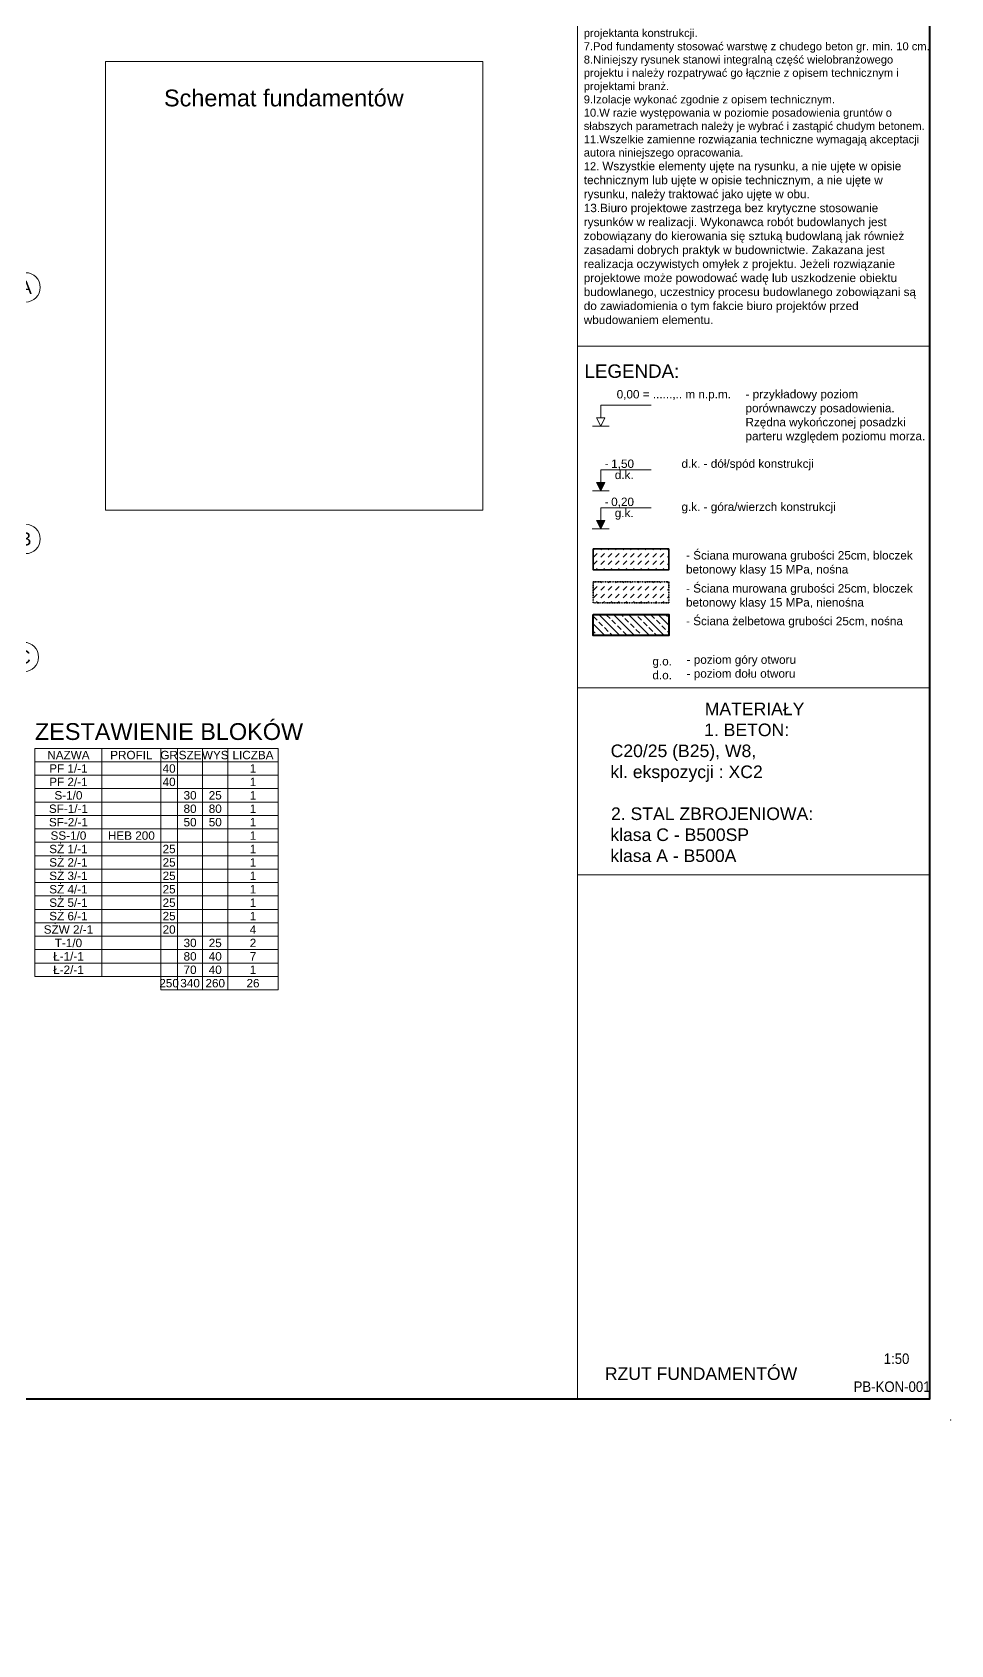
# Model space of a CAD drawing. Header units: millimetres. Extents: x 647 to 146539, y -131215 to 59.
# Drawn here: x 21477 to 32426, y -31625 to -12400 of the extents above; entities that cross this region are included whole.
import ezdxf
from ezdxf.enums import TextEntityAlignment as Align

# ---------------------------------------------------------------- set-up
doc = ezdxf.new("R2010")
doc.units = ezdxf.units.MM
doc.linetypes.add('DASHDOT', pattern=[1, 0.5, -0.25, 0, -0.25])
doc.layers.get('Defpoints').update_dxf_attribs({"color": 2, "lineweight": 50})
for name, color, linetype, lineweight in [('e-cad_cienkie', 4, 'Continuous', 9), ('e-cad_opisy', 2, 'Continuous', 18), ('G-Bloki', 221, 'Continuous', 5), ('G-Cienka', 4, 'Continuous', 9), ('G-Elementy konstrukcyjne', 1, 'Continuous', 40), ('G-Kreskowanie', 9, 'Continuous', 5), ('G-Opisy', 2, 'Continuous', 18), ('G-Ramka', 5, 'Continuous', 40), ('G-Tabelka', 7, 'Continuous', 5), ('G-Ściana nośna', 3, 'Continuous', 35)]:
    doc.layers.add(name, color=color, linetype=linetype, lineweight=lineweight)
doc.styles.add('1do50-GG', font='arial.ttf', dxfattribs={"height": 125})
doc.styles.add('Arial-GG', font='arial.ttf')
doc.styles.add('e-cad_1', font='arial.ttf')
doc.dimstyles.new('S-1 do 10-GG', dxfattribs={"dimscale": 10, "dimtxt": 2.2, "dimasz": 2, "dimexe": 1, "dimexo": 2, "dimgap": 0.6, "dimtad": 1, "dimdec": 0, "dimrnd": 1, "dimtxsty": 'Arial-GG', "dimcen": 0, "dimclrd": 256, "dimclre": 256, "dimclrt": 7, "dimadec": 0, "dimazin": 0, "dimtfac": 1, "dimtdec": 0, "dimtix": 1, "dimtmove": 0, "dimatfit": 2, "dimfxl": 1, "dimlwd": 5, "dimlwe": 5, "dimarcsym": 0})

# ---------------------------------------------------------------- blocks, each defined once
blk = doc.blocks.new('*D287')
at = {"layer": 'Defpoints', "color": 0, "ltscale": 2, "transparency": 16777216}
for p in [(-10, 174.94), (584, 0), (584, -53.62)]:
    blk.add_point(p, dxfattribs=at)
at = {"layer": 'Defpoints', "color": 7, "ltscale": 2, "transparency": 16777216, "insert": (135.84, -27.77), "char_height": 33, "attachment_point": 5, "style": 'Arial-GG'}
blk.add_mtext('420 x 594', dxfattribs=at)
blk = doc.blocks.new('*U123')
at = {"layer": 'G-Cienka', "ltscale": 0.8}
blk.add_lwpolyline([(476, 119), (0, 0)], dxfattribs=at)
blk.add_circle((645, 161), 175, dxfattribs=at)
at = {"layer": 'G-Opisy', "ltscale": 0.8, "style": 'Arial-GG'}
blk.add_attdef('OS', text='', height=160, rotation=3.3372, dxfattribs=at).set_placement((645, 161), align=Align.MIDDLE_CENTER)
blk = doc.blocks.new('*U126')
at = {"layer": 'G-Cienka', "ltscale": 0.8}
blk.add_lwpolyline([(490, 0), (0, 0)], dxfattribs=at)
blk.add_circle((665, 0), 175, dxfattribs=at)
at = {"layer": 'G-Opisy', "ltscale": 0.8, "style": 'Arial-GG'}
blk.add_attdef('OS', text='', height=160, dxfattribs=at).set_placement((682, 0), align=Align.MIDDLE_CENTER)
blk = doc.blocks.new('*U254')
at = {"layer": 'G-Opisy'}
for p, q in [((0, 250), (600, 250)), ((-100, 0), (100, 0)), ((-50, 100), (50, 100))]:
    blk.add_line(p, q, dxfattribs=at)
at = {"layer": 'G-Opisy', "ltscale": 0.04}
for points in [[(0, 100), (0, 200), (0, 250)], [(-50, 100), (0, 0), (50, 100)]]:
    blk.add_lwpolyline(points, dxfattribs=at)
at = {"layer": 'G-Opisy', "ltscale": 2, "style": 'Arial-GG'}
blk.add_attdef('ZNAK', text='', height=100, dxfattribs=at).set_placement((125, 300), align=Align.BOTTOM_RIGHT)
blk.add_attdef('RZEDNA', text='', height=100, dxfattribs=at).set_placement((190, 300), align=Align.BOTTOM_LEFT)
blk.add_attdef('POLOZENIE', text='', height=100, dxfattribs=at).set_placement((16, 237), align=Align.TOP_LEFT)
blk = doc.blocks.new('*U136')
at = {"layer": 'G-Opisy'}
blk.add_hatch(color=256, dxfattribs=at).paths.add_polyline_path([(-50, 100), (0, 0), (50, 100), (0, 100)])
for p, q in [((0, 250), (600, 250)), ((-100, 0), (100, 0)), ((-50, 100), (50, 100))]:
    blk.add_line(p, q, dxfattribs=at)
at = {"layer": 'G-Opisy', "ltscale": 0.04}
for points in [[(0, 100), (0, 200), (0, 250)], [(-50, 100), (0, 0), (50, 100)]]:
    blk.add_lwpolyline(points, dxfattribs=at)
at = {"layer": 'G-Opisy', "ltscale": 2, "style": 'Arial-GG'}
blk.add_attdef('POLOZENIE', text='', height=100, dxfattribs=at).set_placement((300, 189), align=Align.MIDDLE_CENTER)
for tag, p in [('ZNAK', (48, 322)), ('RZEDNA', (125, 322))]:
    blk.add_attdef(tag, text='', height=100, dxfattribs=at).set_placement(p, align=Align.MIDDLE_LEFT)
blk = doc.blocks.new('*U142')
at = {"layer": 'G-Opisy'}
blk.add_hatch(color=256, dxfattribs=at).paths.add_polyline_path([(-50, 100), (0, 0), (50, 100), (0, 100)])
for p, q in [((0, 250), (600, 250)), ((-100, 0), (100, 0)), ((-50, 100), (50, 100))]:
    blk.add_line(p, q, dxfattribs=at)
at = {"layer": 'G-Opisy', "ltscale": 0.04}
for points in [[(0, 100), (0, 200), (0, 250)], [(-50, 100), (0, 0), (50, 100)]]:
    blk.add_lwpolyline(points, dxfattribs=at)
at = {"layer": 'G-Opisy', "ltscale": 2, "style": 'Arial-GG'}
blk.add_attdef('POLOZENIE', text='', height=100, dxfattribs=at).set_placement((300, 189), align=Align.MIDDLE_CENTER)
for tag, p in [('ZNAK', (48, 322)), ('RZEDNA', (125, 322))]:
    blk.add_attdef(tag, text='', height=100, dxfattribs=at).set_placement(p, align=Align.MIDDLE_LEFT)
blk = doc.blocks.new('*U285')
at = {"ltscale": 0.8}
blk.add_point((579, 5), dxfattribs=at)
at = {"layer": 'G-Ramka', "color": 5}
blk.add_lwpolyline([(25, 405), (25, 5), (579, 5), (579, 405)], close=True, dxfattribs=at)
at = {"layer": 'G-Tabelka'}
blk.add_point((584, 0), dxfattribs=at)
at = {"layer": 'Defpoints', "ltscale": 2}
dim = blk.add_linear_dim(base=(584, -53.62), p1=(-10, 174.94), p2=(584, 0), dimstyle='S-1 do 10-GG', override={"dimscale": 15, "dimpost": '420 x <>', "dimse1": 1, "dimse2": 1, "dimsd1": 1, "dimsd2": 1}, dxfattribs=at)
dim.commit()
dim.dimension.update_dxf_attribs({"geometry": '*D287', "text_midpoint": (135.84, -53.62), "dimtype": 128})

msp = doc.modelspace()

# ---------------------------------------------------------------- hatches: boundary and pattern name
at = {"layer": 'G-Kreskowanie', "ltscale": 100}
h = msp.add_hatch(dxfattribs=at)
h.set_pattern_fill('DASH', color=256, scale=500, angle=45, style=0)
h.set_pattern_definition([(45, (-1632828.54, 884404.48), (7e-15, 88.3883476), [62.5, -62.5])])
h.paths.add_polyline_path([(28163.88, -18559.47), (29063.88, -18559.47), (29063.88, -18809.47), (28163.88, -18809.47)])
h = msp.add_hatch(dxfattribs=at)
h.set_pattern_fill('DASH', color=256, scale=500, angle=45, style=0)
h.set_pattern_definition([(45, (-1632828.54, 884010.405), (7e-15, 88.3883476), [62.5, -62.5])])
h.paths.add_polyline_path([(28163.88, -18953.55), (29063.88, -18953.55), (29063.88, -19203.55), (28163.88, -19203.55)])
h = msp.add_hatch(dxfattribs=at)
h.set_pattern_fill('ANSI33', color=256, scale=500, angle=90, style=0)
h.set_pattern_definition([(135, (-1632828.54, 884404.48), (-88.388348, -88.388348), []), (135, (-1632828.54, 884492.87), (-88.388348, -88.388348), [62.5, -31.25])])
h.paths.add_polyline_path([(28163.88, -19342.83), (29063.88, -19342.83), (29063.88, -19592.83), (28163.88, -19592.83)])

# ---------------------------------------------------------------- linework, layer by layer
at = {"layer": 'e-cad_cienkie', "ltscale": 2}
for points in [[(21508.13, -21097.64), (22308.13, -21097.64), (22308.13, -20937.64), (21508.13, -20937.64)], [(22308.13, -21097.64), (23008.13, -21097.64), (23008.13, -20937.64), (22308.13, -20937.64)], [(23008.13, -21097.64), (23208.13, -21097.64), (23208.13, -20937.64), (23008.13, -20937.64)], [(23208.13, -21097.64), (23508.13, -21097.64), (23508.13, -20937.64), (23208.13, -20937.64)], [(23508.13, -21097.64), (23808.13, -21097.64), (23808.13, -20937.64), (23508.13, -20937.64)], [(23808.13, -21097.64), (24408.13, -21097.64), (24408.13, -20937.64), (23808.13, -20937.64)], [(21508.13, -21257.64), (22308.13, -21257.64), (22308.13, -21097.64), (21508.13, -21097.64)], [(22308.13, -21257.64), (23008.13, -21257.64), (23008.13, -21097.64), (22308.13, -21097.64)], [(23008.13, -21257.64), (23208.13, -21257.64), (23208.13, -21097.64), (23008.13, -21097.64)], [(23208.13, -21257.64), (23508.13, -21257.64), (23508.13, -21097.64), (23208.13, -21097.64)], [(23508.13, -21257.64), (23808.13, -21257.64), (23808.13, -21097.64), (23508.13, -21097.64)], [(23808.13, -21257.64), (24408.13, -21257.64), (24408.13, -21097.64), (23808.13, -21097.64)], [(21508.13, -21417.64), (22308.13, -21417.64), (22308.13, -21257.64), (21508.13, -21257.64)], [(22308.13, -21417.64), (23008.13, -21417.64), (23008.13, -21257.64), (22308.13, -21257.64)], [(23008.13, -21417.64), (23208.13, -21417.64), (23208.13, -21257.64), (23008.13, -21257.64)], [(23208.13, -21417.64), (23508.13, -21417.64), (23508.13, -21257.64), (23208.13, -21257.64)], [(23508.13, -21417.64), (23808.13, -21417.64), (23808.13, -21257.64), (23508.13, -21257.64)], [(23808.13, -21417.64), (24408.13, -21417.64), (24408.13, -21257.64), (23808.13, -21257.64)], [(21508.13, -21577.64), (22308.13, -21577.64), (22308.13, -21417.64), (21508.13, -21417.64)], [(22308.13, -21577.64), (23008.13, -21577.64), (23008.13, -21417.64), (22308.13, -21417.64)], [(23008.13, -21577.64), (23208.13, -21577.64), (23208.13, -21417.64), (23008.13, -21417.64)], [(23208.13, -21577.64), (23508.13, -21577.64), (23508.13, -21417.64), (23208.13, -21417.64)], [(23508.13, -21577.64), (23808.13, -21577.64), (23808.13, -21417.64), (23508.13, -21417.64)], [(23808.13, -21577.64), (24408.13, -21577.64), (24408.13, -21417.64), (23808.13, -21417.64)], [(21508.13, -21737.64), (22308.13, -21737.64), (22308.13, -21577.64), (21508.13, -21577.64)], [(22308.13, -21737.64), (23008.13, -21737.64), (23008.13, -21577.64), (22308.13, -21577.64)], [(23008.13, -21737.64), (23208.13, -21737.64), (23208.13, -21577.64), (23008.13, -21577.64)], [(23208.13, -21737.64), (23508.13, -21737.64), (23508.13, -21577.64), (23208.13, -21577.64)], [(23508.13, -21737.64), (23808.13, -21737.64), (23808.13, -21577.64), (23508.13, -21577.64)], [(23808.13, -21737.64), (24408.13, -21737.64), (24408.13, -21577.64), (23808.13, -21577.64)], [(21508.13, -21897.64), (22308.13, -21897.64), (22308.13, -21737.64), (21508.13, -21737.64)], [(21508.13, -22057.64), (22308.13, -22057.64), (22308.13, -21897.64), (21508.13, -21897.64)], [(22308.13, -21897.64), (23008.13, -21897.64), (23008.13, -21737.64), (22308.13, -21737.64)], [(22308.13, -22057.64), (23008.13, -22057.64), (23008.13, -21897.64), (22308.13, -21897.64)], [(23008.13, -21897.64), (23208.13, -21897.64), (23208.13, -21737.64), (23008.13, -21737.64)], [(23008.13, -22057.64), (23208.13, -22057.64), (23208.13, -21897.64), (23008.13, -21897.64)], [(23208.13, -21897.64), (23508.13, -21897.64), (23508.13, -21737.64), (23208.13, -21737.64)], [(23208.13, -22057.64), (23508.13, -22057.64), (23508.13, -21897.64), (23208.13, -21897.64)], [(23508.13, -21897.64), (23808.13, -21897.64), (23808.13, -21737.64), (23508.13, -21737.64)], [(23508.13, -22057.64), (23808.13, -22057.64), (23808.13, -21897.64), (23508.13, -21897.64)], [(23808.13, -21897.64), (24408.13, -21897.64), (24408.13, -21737.64), (23808.13, -21737.64)], [(23808.13, -22057.64), (24408.13, -22057.64), (24408.13, -21897.64), (23808.13, -21897.64)], [(21508.13, -22217.64), (22308.13, -22217.64), (22308.13, -22057.64), (21508.13, -22057.64)], [(22308.13, -22217.64), (23008.13, -22217.64), (23008.13, -22057.64), (22308.13, -22057.64)], [(23008.13, -22217.64), (23208.13, -22217.64), (23208.13, -22057.64), (23008.13, -22057.64)], [(23208.13, -22217.64), (23508.13, -22217.64), (23508.13, -22057.64), (23208.13, -22057.64)], [(23508.13, -22217.64), (23808.13, -22217.64), (23808.13, -22057.64), (23508.13, -22057.64)], [(23808.13, -22217.64), (24408.13, -22217.64), (24408.13, -22057.64), (23808.13, -22057.64)], [(21508.13, -22377.64), (22308.13, -22377.64), (22308.13, -22217.64), (21508.13, -22217.64)], [(22308.13, -22377.64), (23008.13, -22377.64), (23008.13, -22217.64), (22308.13, -22217.64)], [(23008.13, -22377.64), (23208.13, -22377.64), (23208.13, -22217.64), (23008.13, -22217.64)], [(23208.13, -22377.64), (23508.13, -22377.64), (23508.13, -22217.64), (23208.13, -22217.64)], [(23508.13, -22377.64), (23808.13, -22377.64), (23808.13, -22217.64), (23508.13, -22217.64)], [(23808.13, -22377.64), (24408.13, -22377.64), (24408.13, -22217.64), (23808.13, -22217.64)], [(21508.13, -22537.64), (22308.13, -22537.64), (22308.13, -22377.64), (21508.13, -22377.64)], [(22308.13, -22537.64), (23008.13, -22537.64), (23008.13, -22377.64), (22308.13, -22377.64)], [(23008.13, -22537.64), (23208.13, -22537.64), (23208.13, -22377.64), (23008.13, -22377.64)], [(23208.13, -22537.64), (23508.13, -22537.64), (23508.13, -22377.64), (23208.13, -22377.64)], [(23508.13, -22537.64), (23808.13, -22537.64), (23808.13, -22377.64), (23508.13, -22377.64)], [(23808.13, -22537.64), (24408.13, -22537.64), (24408.13, -22377.64), (23808.13, -22377.64)], [(21508.13, -22697.64), (22308.13, -22697.64), (22308.13, -22537.64), (21508.13, -22537.64)], [(22308.13, -22697.64), (23008.13, -22697.64), (23008.13, -22537.64), (22308.13, -22537.64)], [(23008.13, -22697.64), (23208.13, -22697.64), (23208.13, -22537.64), (23008.13, -22537.64)], [(23208.13, -22697.64), (23508.13, -22697.64), (23508.13, -22537.64), (23208.13, -22537.64)], [(23508.13, -22697.64), (23808.13, -22697.64), (23808.13, -22537.64), (23508.13, -22537.64)], [(23808.13, -22697.64), (24408.13, -22697.64), (24408.13, -22537.64), (23808.13, -22537.64)], [(21508.13, -22857.64), (22308.13, -22857.64), (22308.13, -22697.64), (21508.13, -22697.64)], [(21508.13, -23017.64), (22308.13, -23017.64), (22308.13, -22857.64), (21508.13, -22857.64)], [(22308.13, -22857.64), (23008.13, -22857.64), (23008.13, -22697.64), (22308.13, -22697.64)], [(22308.13, -23017.64), (23008.13, -23017.64), (23008.13, -22857.64), (22308.13, -22857.64)], [(23008.13, -22857.64), (23208.13, -22857.64), (23208.13, -22697.64), (23008.13, -22697.64)], [(23008.13, -23017.64), (23208.13, -23017.64), (23208.13, -22857.64), (23008.13, -22857.64)], [(23208.13, -22857.64), (23508.13, -22857.64), (23508.13, -22697.64), (23208.13, -22697.64)], [(23208.13, -23017.64), (23508.13, -23017.64), (23508.13, -22857.64), (23208.13, -22857.64)], [(23508.13, -22857.64), (23808.13, -22857.64), (23808.13, -22697.64), (23508.13, -22697.64)], [(23508.13, -23017.64), (23808.13, -23017.64), (23808.13, -22857.64), (23508.13, -22857.64)], [(23808.13, -22857.64), (24408.13, -22857.64), (24408.13, -22697.64), (23808.13, -22697.64)], [(23808.13, -23017.64), (24408.13, -23017.64), (24408.13, -22857.64), (23808.13, -22857.64)], [(21508.13, -23177.64), (22308.13, -23177.64), (22308.13, -23017.64), (21508.13, -23017.64)], [(22308.13, -23177.64), (23008.13, -23177.64), (23008.13, -23017.64), (22308.13, -23017.64)], [(23008.13, -23177.64), (23208.13, -23177.64), (23208.13, -23017.64), (23008.13, -23017.64)], [(23208.13, -23177.64), (23508.13, -23177.64), (23508.13, -23017.64), (23208.13, -23017.64)], [(23508.13, -23177.64), (23808.13, -23177.64), (23808.13, -23017.64), (23508.13, -23017.64)], [(23808.13, -23177.64), (24408.13, -23177.64), (24408.13, -23017.64), (23808.13, -23017.64)], [(21508.13, -23337.64), (22308.13, -23337.64), (22308.13, -23177.64), (21508.13, -23177.64)], [(22308.13, -23337.64), (23008.13, -23337.64), (23008.13, -23177.64), (22308.13, -23177.64)], [(23008.13, -23337.64), (23208.13, -23337.64), (23208.13, -23177.64), (23008.13, -23177.64)], [(23208.13, -23337.64), (23508.13, -23337.64), (23508.13, -23177.64), (23208.13, -23177.64)], [(23508.13, -23337.64), (23808.13, -23337.64), (23808.13, -23177.64), (23508.13, -23177.64)], [(23808.13, -23337.64), (24408.13, -23337.64), (24408.13, -23177.64), (23808.13, -23177.64)], [(21508.13, -23497.64), (22308.13, -23497.64), (22308.13, -23337.64), (21508.13, -23337.64)], [(22308.13, -23497.64), (23008.13, -23497.64), (23008.13, -23337.64), (22308.13, -23337.64)], [(23008.13, -23497.64), (23208.13, -23497.64), (23208.13, -23337.64), (23008.13, -23337.64)], [(23208.13, -23497.64), (23508.13, -23497.64), (23508.13, -23337.64), (23208.13, -23337.64)], [(23508.13, -23497.64), (23808.13, -23497.64), (23808.13, -23337.64), (23508.13, -23337.64)], [(23808.13, -23497.64), (24408.13, -23497.64), (24408.13, -23337.64), (23808.13, -23337.64)], [(21508.13, -23657.64), (22308.13, -23657.64), (22308.13, -23497.64), (21508.13, -23497.64)], [(22308.13, -23657.64), (23008.13, -23657.64), (23008.13, -23497.64), (22308.13, -23497.64)], [(23008.13, -23657.64), (23208.13, -23657.64), (23208.13, -23497.64), (23008.13, -23497.64)], [(23208.13, -23657.64), (23508.13, -23657.64), (23508.13, -23497.64), (23208.13, -23497.64)], [(23508.13, -23657.64), (23808.13, -23657.64), (23808.13, -23497.64), (23508.13, -23497.64)], [(23808.13, -23657.64), (24408.13, -23657.64), (24408.13, -23497.64), (23808.13, -23497.64)], [(23008.13, -23817.64), (23208.13, -23817.64), (23208.13, -23657.64), (23008.13, -23657.64)], [(23208.13, -23817.64), (23508.13, -23817.64), (23508.13, -23657.64), (23208.13, -23657.64)], [(23508.13, -23817.64), (23808.13, -23817.64), (23808.13, -23657.64), (23508.13, -23657.64)], [(23808.13, -23817.64), (24408.13, -23817.64), (24408.13, -23657.64), (23808.13, -23657.64)]]:
    msp.add_lwpolyline(points, close=True, dxfattribs=at)
at = {"layer": 'G-Cienka', "ltscale": 2}
for p, q in [((27975.65, -22444.5), (27975.65, -8694.28)), ((27975.65, -16142.84), (32175.65, -16142.84)), ((27975.65, -20217.04), (32175.65, -20217.04))]:
    msp.add_line(p, q, dxfattribs=at)
for points in [[(22351.44, -12748.64), (26846.43, -12748.64), (26846.43, -18099.81), (22351.44, -18099.81)], [(27975.65, -28694.28), (32175.65, -28694.28), (32175.65, -22444.5), (27975.65, -22444.5)]]:
    msp.add_lwpolyline(points, close=True, dxfattribs=at)
at = {"layer": 'G-Elementy konstrukcyjne', "ltscale": 0.8}
msp.add_lwpolyline([(28163.88, -19342.83), (29063.88, -19342.83), (29063.88, -19592.83), (28163.88, -19592.83)], close=True, dxfattribs=at)
at = {"layer": 'G-Ściana nośna', "ltscale": 20}
msp.add_lwpolyline([(28163.88, -18559.47), (29063.88, -18559.47), (29063.88, -18809.47), (28163.88, -18809.47)], close=True, dxfattribs=at)
at = {"layer": 'G-Ściana nośna', "linetype": 'DASHDOT', "ltscale": 20}
msp.add_lwpolyline([(28163.88, -18953.55), (29063.88, -18953.55), (29063.88, -19203.55), (28163.88, -19203.55)], close=True, dxfattribs=at)

# ---------------------------------------------------------------- block references
at = {"layer": 'G-Bloki', "ltscale": 0.8, "xscale": 50, "yscale": 50, "zscale": 50}
msp.add_blockref('*U285', (3225.65, -28944.28), dxfattribs=at)
at = {"layer": 'G-Bloki', "ltscale": 2}
ref = msp.add_blockref('*U126', (20732.47, -15441.38), dxfattribs=at)
ref.add_attrib('OS', 'A', dxfattribs={"layer": 'G-Opisy', "ltscale": 0.8, "height": 160, "style": 'Arial-GG'}).set_placement((21397.69, -15441.38), align=Align.MIDDLE_CENTER)
ref = msp.add_blockref('*U254', (28253.19, -17095.7), dxfattribs=at)
ref.add_attrib('RZEDNA', '0,00 = ......,.. m n.p.m.', dxfattribs={"layer": 'G-Opisy', "ltscale": 2, "height": 100, "style": 'Arial-GG'}).set_placement((28443.19, -16795.7), align=Align.BOTTOM_LEFT)
for name, p, values in [('*U136', (28253.19, -17866.18), {'POLOZENIE': 'd.k. ', 'ZNAK': '-', 'RZEDNA': '1,50'}), ('*U142', (28252.89, -18320.31), {'POLOZENIE': 'g.k. ', 'ZNAK': '-', 'RZEDNA': '0,20'}), ('*U123', (20732.47, -20010.13), {'OS': 'C'})]:
    msp.add_blockref(name, p, dxfattribs=at).add_auto_attribs(values)
ref = msp.add_blockref('*U126', (20732.47, -18441.38), dxfattribs=at)
ref.add_attrib('OS', 'B', dxfattribs={"layer": 'G-Opisy', "ltscale": 0.8, "height": 160, "style": 'Arial-GG'}).set_placement((21393.21, -18441.38), align=Align.MIDDLE_CENTER)

# ---------------------------------------------------------------- texts
at = {"layer": 'e-cad_opisy', "ltscale": 2, "style": 'e-cad_1'}
for s, p in [('Schemat fundamentów', (23047.09, -13283.76)), ('ZESTAWIENIE BLOKÓW', (21508.13, -20837.64))]:
    msp.add_text(s, height=200, dxfattribs=at).set_placement(p)
for s, p in [('NAZWA', (21908.13, -21067.64)), ('PF 1/-1', (21908.13, -21227.64)), ('PROFIL', (22658.13, -21067.64)), ('GR', (23108.13, -21067.64)), ('40', (23108.13, -21227.64)), ('SZE', (23358.13, -21067.64)), ('WYS', (23658.13, -21067.64)), ('LICZBA', (24108.13, -21067.64)), ('1', (24108.13, -21227.64)), ('PF 2/-1', (21908.13, -21387.64)), ('40', (23108.13, -21387.64)), ('1', (24108.13, -21387.64)), ('S-1/0', (21908.13, -21547.64)), ('30', (23358.13, -21547.64)), ('25', (23658.13, -21547.64)), ('1', (24108.13, -21547.64)), ('SF-1/-1', (21908.13, -21707.64)), ('80', (23358.13, -21707.64)), ('80', (23658.13, -21707.64)), ('1', (24108.13, -21707.64)), ('SF-2/-1', (21908.13, -21867.64)), ('50', (23358.13, -21867.64)), ('50', (23658.13, -21867.64)), ('1', (24108.13, -21867.64)), ('SŻ 1/-1', (21908.13, -22187.64)), ('SS-1/0', (21908.13, -22027.64)), ('HEB 200', (22658.13, -22027.64)), ('25', (23108.13, -22187.64)), ('1', (24108.13, -22027.64)), ('1', (24108.13, -22187.64)), ('SŻ 2/-1', (21908.13, -22347.64)), ('25', (23108.13, -22347.64)), ('1', (24108.13, -22347.64)), ('SŻ 3/-1', (21908.13, -22507.64)), ('25', (23108.13, -22507.64)), ('1', (24108.13, -22507.64)), ('SŻ 4/-1', (21908.13, -22667.64)), ('25', (23108.13, -22667.64)), ('1', (24108.13, -22667.64)), ('SŻ 5/-1', (21908.13, -22827.64)), ('SŻ 6/-1', (21908.13, -22987.64)), ('25', (23108.13, -22827.64)), ('1', (24108.13, -22827.64)), ('SŻW 2/-1', (21908.13, -23147.64)), ('25', (23108.13, -22987.64)), ('20', (23108.13, -23147.64)), ('4', (24108.13, -23147.64)), ('1', (24108.13, -22987.64)), ('T-1/0', (21908.13, -23307.64)), ('30', (23358.13, -23307.64)), ('25', (23658.13, -23307.64)), ('2', (24108.13, -23307.64)), ('Ł-1/-1', (21908.13, -23467.64)), ('80', (23358.13, -23467.64)), ('40', (23658.13, -23467.64)), ('7', (24108.13, -23467.64)), ('Ł-2/-1', (21908.13, -23627.64)), ('70', (23358.13, -23627.64)), ('40', (23658.13, -23627.64)), ('1', (24108.13, -23627.64)), ('250', (23108.13, -23787.64)), ('340', (23358.13, -23787.64)), ('260', (23658.13, -23787.64)), ('26', (24108.13, -23787.64))]:
    msp.add_text(s, height=100, dxfattribs=at).set_placement(p, align=Align.CENTER)
at = {"layer": 'G-Opisy'}
for s, insert, char_height, width, attachment_point, style in [('{\\C2;UWAGI:}\\P{\\fArial|b1|i0|c238|p34;\\C1;1.}{\\fArial|b0|i0|c238|p34;\\C1;Projektuje się posadowienie fundamentów na warstwie według }{\\fArial|b0|i0|c238|p34;\\C1;badań geotechnicznych - piaski drobne ID=0,9, glina IL=0,3.}\\P{\\fArial|b0|i0|c238|p34;\\C1;2.Nie dopuszcza się posadowienia obiektu na gruntach o słabszych }{\\fArial|b0|i0|c238|p34;\\C1;parametrach.}\\P{\\fArial|b1|i0|c238|p34;\\C2;3.Fundamenty posadowić na nienaruszonym gruncie, o }{\\fArial|b1|i0|c238|p34;\\C2;odpowiedniej nośności (zgodnym z obliczeniami i warunkami }{\\fArial|b1|i0|c238|p34;\\C2;geologicznymi), }\\P{\\fArial|b1|i0|c238|p34;\\C2;4.Grunt nienośny(np.: pyły), nawodniony lub o słabszych }{\\fArial|b1|i0|c238|p34;\\C2;parametrach, należy wymienić na chudy beton lub piasek }{\\fArial|b1|i0|c238|p34;\\C2;zagęszczony do poziomu  Is=0,98,}\\P{\\fArial|b0|i0|c186|p34;\\C2;5.Pr}{\\fArial|b0|i0|c238|p34;\\C2;ę}{\\fArial|b0|i0|c186|p34;\\C2;ty pod}{\\fArial|b0|i0|c238|p34;\\C2;ł}{\\fArial|b0|i0|c186|p34;\\C2;u}{\\fArial|b0|i0|c238|p34;\\C2;ż}{\\fArial|b0|i0|c186|p34;\\C2;ne fundamentów na odcinkach prostych,}{\\fArial|b0|i0|c238|p34;\\C2; }{\\fArial|b0|i0|c186|p34;\\C2;w naro}{\\fArial|b0|i0|c238|p34;\\C2;ż}{\\fArial|b0|i0|c186|p34;\\C2;ach i }{\\fArial|b0|i0|c186|p34;\\C2;na skrzy}{\\fArial|b0|i0|c238|p34;\\C2;ż}{\\fArial|b0|i0|c186|p34;\\C2;owaniach }{\\fArial|b0|i0|c238|p34;\\C2;łą}{\\fArial|b0|i0|c186|p34;\\C2;czy}{\\fArial|b0|i0|c238|p34;\\C2;ć}{\\fArial|b0|i0|c186|p34;\\C2; na zak}{\\fArial|b0|i0|c238|p34;\\C2;ł}{\\fArial|b0|i0|c186|p34;\\C2;ad}{\\C2; o}{\\fArial|b0|i0|c186|p34;\\C2; d}{\\fArial|b0|i0|c238|p34;\\C2;ł}{\\fArial|b0|i0|c186|p34;\\C2;ugo}{\\fArial|b0|i0|c238|p34;\\C2;ś}{\\fArial|b0|i0|c186|p34;\\C2;ci}{\\fArial|b0|i0|c238|p34;\\C2; }{\\fArial|b0|i0|c186|p34;\\C2;równej min. 50 }{\\fArial|b0|i0|c238|p34;\\C2;ś}{\\fArial|b0|i0|c186|p34;\\C2;rednic zbrojenia pod}{\\fArial|b0|i0|c238|p34;\\C2;ł}{\\fArial|b0|i0|c186|p34;\\C2;u}{\\fArial|b0|i0|c238|p34;\\C2;ż}{\\fArial|b0|i0|c186|p34;\\C2;nego.}\\P{\\fArial|b0|i0|c238|p34;\\C2;6.Do odbioru wykopu fundamentów wezwać uprawnionego geologa i }{\\fArial|b0|i0|c238|p34;\\C2;projektanta konstrukcji.}\\P{\\fArial|b0|i0|c238|p34;\\C2;7.Pod fundamenty s}{\\fArial|b0|i0|c186|p34;\\C2;tosowa}{\\fArial|b0|i0|c238|p34;\\C2;ć}{\\fArial|b0|i0|c186|p34;\\C2; warstw}{\\fArial|b0|i0|c238|p34;\\C2;ę}{\\fArial|b0|i0|c186|p34;\\C2; z chudego beton gr. min. 10 }{\\fArial|b0|i0|c186|p34;\\C2;cm.}\\P{\\fArial|b0|i0|c238|p34;\\C2;8.Niniejszy rysunek stanowi integralną część wielobranżowego }{\\fArial|b0|i0|c238|p34;\\C2;projektu i należy rozpatrywać go łącznie z opisem technicznym i }{\\fArial|b0|i0|c238|p34;\\C2;projektami branż.}\\P{\\fArial|b0|i0|c186|p34;\\C2;9.Izolacje wykona}{\\fArial|b0|i0|c238|p34;\\C2;ć}{\\fArial|b0|i0|c186|p34;\\C2; zgodnie z opisem technicznym.}\\P{\\fArial|b0|i0|c238|p34;\\C2;10.W razie występowania w poziomie posadowienia gruntów o }{\\fArial|b0|i0|c238|p34;\\C2;słabszych parametrach należy je wybrać i zastąpić chudym betonem.}\\P{\\fArial|b0|i0|c238|p34;\\C2;11.Wszelkie zamienne rozwiązania techniczne wymagają akceptacji }{\\fArial|b0|i0|c238|p34;\\C2;autora niniejszego opracowania.}\\P{\\fArial|b0|i0|c238|p34;\\C2;12. }{\\H1.05263x;Wszystkie elementy ujęte na rysunku, a nie ujęte w opisie }{\\H1.05263x;technicznym lub ujęte w opisie technicznym, a nie ujęte w }{\\H1.05263x;rysunku, należy traktować jako ujęte w obu.}\\P{\\H1.05263x;13.}{\\H1.05263x;\\C2;Biuro projektowe zastrzega bez krytyczne stosowanie }{\\H1.05263x;\\C2;rysunków w realizacji. Wykonawca robót budowlanych jest }{\\H1.05263x;\\C2;zobowiązany do kierowania się sztuką budowlaną jak również }{\\H1.05263x;\\C2;zasadami dobrych praktyk w budownictwie. Zakazana jest }{\\H1.05263x;\\C2;realizacja oczywistych omyłek z projektu. Jeżeli rozwiązanie }{\\H1.05263x;\\C2;projektowe może powodować wadę lub uszkodzenie obiektu }{\\H1.05263x;\\C2;budowlanego, uczestnicy procesu budowlanego zobowiązani są }{\\H1.05263x;\\C2;do zawiadomienia o tym fakcie biuro projektów przed }{\\H1.05263x;\\C2;wbudowaniem elementu.}', (28051.27, -9985.71), 95, 4059.098, 1, '1do50-GG'), ('{\\fArial|b0|i0|c0|p34;\\W8.08201;   }MATERIAŁY\\P{\\fArial|b0|i0|c0|p34;\\W8.04042;   }1. BETON:\\P{\\fArial|b0|i0|c0|p34;\\W4.97364; }C20/25 (B25), W8,\\P{\\fArial|b0|i0|c0|p34;\\W4.91388; }kl. ekspozycji : XC2\\P{\\fArial|b0|i0|c0|p34;\\W5.15290; }\\P{\\fArial|b0|i0|c0|p34;\\W5.04745; }2. STAL ZBROJENIOWA:\\P{\\fArial|b0|i0|c0|p34;\\W4.91388; }klasa C - B500SP\\P{\\fArial|b0|i0|c0|p34;\\W4.91388; }klasa A - B500A', (28081.9, -20392.17), 150, 4055.9326, 1, 'Arial-GG'), ('{\\C1;RZUT FUNDAMENTÓW}', (29449.09, -28394.28), 150, 2953.121, 5, 'Arial-GG')]:
    msp.add_mtext(s, dxfattribs=dict(at, insert=insert, char_height=char_height, width=width, attachment_point=attachment_point, style=style))
at = {"layer": 'G-Opisy', "color": 2, "style": 'Arial-GG'}
for s, insert, char_height, width, attachment_point in [('{\\H0.8x;LEGENDA:}', (28059.93, -16360.51), 200, 3924.2611, 1), ('{\\fArial|b0|i0|c0|p34;- przykładowy poziom porównawczy posadowienia.\\PRzędna wykończonej posadzki parteru względem poziomu morza.}', (29979.07, -16664.48), 100, 2159.1411, 1), ('d.k. - dół/spód konstrukcji', (29215.98, -17623.32), 100, 3008.9254, 7), ('g.k. - góra/wierzch konstrukcji', (29215.98, -18137.75), 100, 3008.9254, 7), ('- Ściana murowana grubości 25cm, bloczek betonowy klasy 15 MPa, nośna', (29270.14, -18586.36), 100, 2780.7037, 1), ('- Ściana murowana grubości 25cm, bloczek betonowy klasy 15 MPa, nienośna', (29270.14, -18980.44), 100, 2780.7037, 1), ('- Ściana żelbetowa grubości 25cm, nośna', (29270.14, -19369.72), 100, 2787.4175, 1), ('g.o.', (28869.65, -19849.61), 100, 465.087, 1), ('- poziom góry otworu', (29277, -19830.06), 100, 2787.4175, 1), ('{\\fArial|b0|i0|c0|p34;- poziom dołu otworu}', (29277, -19995.3), 100, 2787.4175, 1), ('d.o.', (28869.65, -20014.86), 100, 465.087, 1)]:
    msp.add_mtext(s, dxfattribs=dict(at, insert=insert, char_height=char_height, width=width, attachment_point=attachment_point))
at = {"layer": 'G-Opisy', "char_height": 125, "attachment_point": 7, "style": 'Arial-GG'}
for s, insert in [('{\\W0.9;\\C1;1:50}', (31626.67, -28279.36)), ('{\\W0.9;\\C1;PB-KON-001}', (31267.69, -28612.55))]:
    msp.add_mtext(s, dxfattribs=dict(at, insert=insert))

doc.saveas('drawing.dxf')
